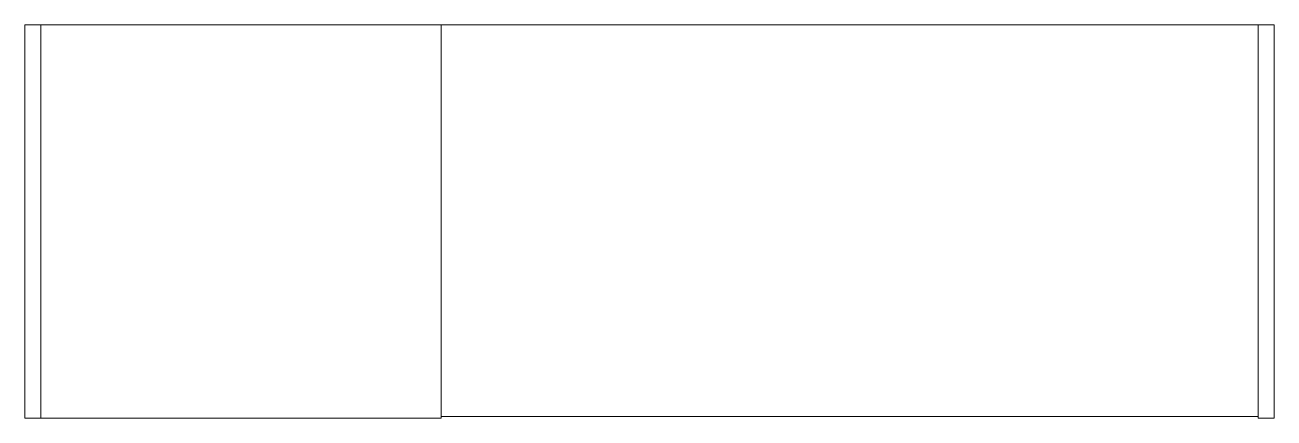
# Model space of a CAD drawing. Header units: millimetres. Extents: x -618 to 882, y -248 to 224.
import ezdxf

# ---------------------------------------------------------------- set-up
doc = ezdxf.new("R2010")
doc.units = ezdxf.units.MM
doc.header["$MEASUREMENT"] = 0
doc.layers.add('SOGAL RANGEMENT - TONS BOIS - 25 CH__NE CLAIR', color=7, linetype='Continuous', true_color=0xc1a78b)

msp = doc.modelspace()

# ---------------------------------------------------------------- linework, layer by layer
at = {"layer": 'SOGAL RANGEMENT - TONS BOIS - 25 CH__NE CLAIR', "color": 35, "linetype": 'Continuous', "lineweight": 0, "true_color": 0x9b7559}
for p, q in [((-618, 224), (-618, -248)), ((-598.8, 224), (-618, 224)), ((-598.8, 224), (-598.8, -248)), ((-118, 224), (-598.8, 224)), ((-118, -248), (-118, 224)), ((-118, 224), (-118, 224)), ((-118, 224), (-118, 224)), ((863, 224), (-118, 224)), ((863, -248), (863, 224)), ((863, 224), (882, 224)), ((863, 224), (863, -244)), ((882, 224), (882, -248)), ((-618, -248), (-598.8, -248)), ((-598.8, -248), (-137.2, -248)), ((-137.2, -248), (-118, -248)), ((863, -246), (-118, -246)), ((882, -248), (863, -248))]:
    msp.add_line(p, q, dxfattribs=at)

doc.saveas('drawing.dxf')
